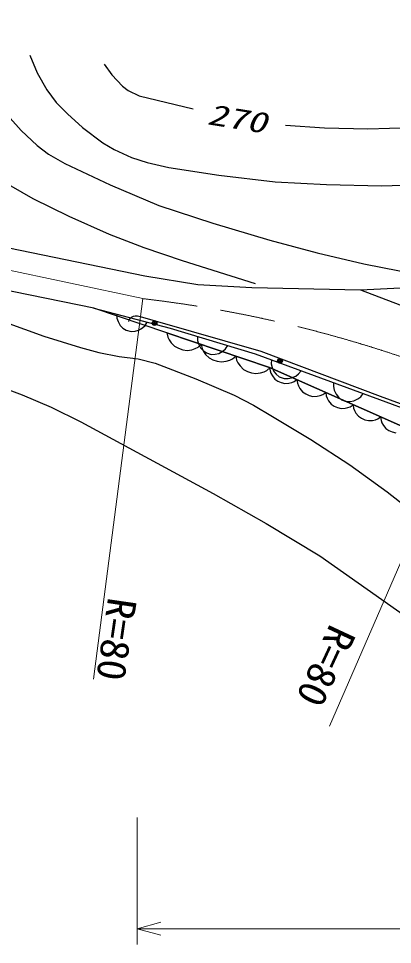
# Model space of a CAD drawing. Units: millimetres, scale not verified. Extents: x 40000 to 680000, y 20000 to 380000.
# Drawn here: x 280384 to 304090, y 245790 to 304439 of the extents above; entities that cross this region are included whole.
import ezdxf
from ezdxf.enums import TextEntityAlignment as Align

# ---------------------------------------------------------------- set-up
doc = ezdxf.new("R2010")
doc.units = ezdxf.units.MM
doc.header["$LTSCALE"] = 1000
doc.linetypes.add('CHAIN', pattern=[18.5, 12, -1.5, 3.5, -1.5])
for name, color, linetype, lineweight in [('M-BGD', 7, 'Continuous', 25), ('M-BMK', 2, 'CHAIN', 13), ('M-STR-HTXT', 7, 'Continuous', 13)]:
    doc.layers.add(name, color=color, linetype=linetype, lineweight=lineweight)
doc.styles.add('ＭＳ ゴシック', font='')
doc.styles.get('ＭＳ ゴシック').set_extended_font_data('MS Gothic')

msp = doc.modelspace()

# ---------------------------------------------------------------- linework, layer by layer
at = {"layer": 'M-BGD'}
for p, q in [((270043, 291904), (288381, 288139)), ((288381, 288139), (291753, 287601)), ((285161, 286103), (276042, 287931)), ((291753, 287601), (295176, 287405)), ((295176, 287405), (302072, 287258)), ((302072, 287258), (310805, 287673)), ((302072, 287258), (324567, 278652)), ((285161, 286103), (289993, 284832)), ((289789, 284526), (285161, 286103)), ((286610, 285722), (286626, 285469)), ((286626, 285469), (286691, 285245)), ((286691, 285245), (286834, 285001)), ((287372, 285256), (287394, 285333)), ((287394, 285333), (287465, 285438)), ((287465, 285438), (287551, 285517)), ((287551, 285517), (287674, 285586)), ((287674, 285586), (287787, 285616)), ((287787, 285616), (287933, 285615)), ((287933, 285615), (288087, 285571)), ((288087, 285571), (289048, 285295)), ((288405, 285001), (288544, 285213)), ((289048, 285295), (295750, 283366)), ((286834, 285001), (286997, 284834)), ((286997, 284834), (287208, 284696)), ((287208, 284696), (287518, 284614)), ((287518, 284614), (287770, 284631)), ((287770, 284631), (287994, 284696)), ((287994, 284696), (288239, 284838)), ((288239, 284838), (288405, 285001)), ((289789, 284526), (296300, 282339)), ((289789, 284526), (289847, 284264)), ((296300, 282339), (289789, 284526)), ((289993, 284832), (295384, 283204)), ((289847, 284264), (289934, 284090)), ((289934, 284090), (290064, 283900)), ((290064, 283900), (290282, 283681)), ((291731, 284307), (291738, 284054)), ((291738, 284054), (291796, 283828)), ((290282, 283681), (290529, 283550)), ((290529, 283550), (290791, 283462)), ((290791, 283462), (291067, 283418)), ((291067, 283418), (291372, 283461)), ((291372, 283461), (291591, 283533)), ((291591, 283533), (291766, 283620)), ((291766, 283620), (291970, 283794)), ((291796, 283828), (291929, 283578)), ((291929, 283578), (292086, 283406)), ((291970, 283794), (292027, 283532)), ((292027, 283532), (292114, 283357)), ((292086, 283406), (292293, 283260)), ((292114, 283357), (292245, 283168)), ((293078, 283232), (293327, 283365)), ((293327, 283365), (293500, 283522)), ((293500, 283522), (293646, 283729)), ((295750, 283366), (303301, 280520)), ((292245, 283168), (292462, 282949)), ((292293, 283260), (292599, 283167)), ((292462, 282949), (292709, 282818)), ((292599, 283167), (292852, 283175)), ((292709, 282818), (292971, 282730)), ((292852, 283175), (293078, 283232)), ((292971, 282730), (293247, 282685)), ((293247, 282685), (293553, 282728)), ((293553, 282728), (293771, 282801)), ((293771, 282801), (293946, 282887)), ((293946, 282887), (294150, 283061)), ((294150, 283061), (294207, 282800)), ((294207, 282800), (294294, 282625)), ((295384, 283204), (303268, 280305)), ((296417, 282824), (296409, 282571)), ((294294, 282625), (294425, 282435)), ((294425, 282435), (294643, 282217)), ((294643, 282217), (294889, 282085)), ((295951, 282068), (296126, 282155)), ((296126, 282155), (296330, 282329)), ((296300, 282339), (305099, 278423)), ((296300, 282339), (296327, 282119)), ((305099, 278423), (296300, 282339)), ((296327, 282119), (296385, 281969)), ((296409, 282571), (296453, 282342)), ((296453, 282342), (296571, 282086)), ((298136, 281936), (298294, 282134)), ((294889, 282085), (295151, 281997)), ((295151, 281997), (295427, 281953)), ((295427, 281953), (295733, 281996)), ((295733, 281996), (295951, 282068)), ((296385, 281969), (296477, 281803)), ((296477, 281803), (296639, 281606)), ((296571, 282086), (296718, 281904)), ((296639, 281606), (296832, 281479)), ((296718, 281904), (296915, 281746)), ((296915, 281746), (297216, 281635)), ((297216, 281635), (297468, 281628)), ((297468, 281628), (297698, 281671)), ((297698, 281671), (297954, 281790)), ((297854, 281439), (298036, 281567)), ((297954, 281790), (298136, 281936)), ((298036, 281567), (298064, 281335)), ((296832, 281479), (297040, 281386)), ((297040, 281386), (297264, 281328)), ((297264, 281328), (297519, 281339)), ((297519, 281339), (297704, 281382)), ((297704, 281382), (297854, 281439)), ((298064, 281335), (298125, 281177)), ((298125, 281177), (298222, 281002)), ((298222, 281002), (298393, 280795)), ((300359, 281375), (300351, 281122)), ((300351, 281122), (300394, 280893)), ((298393, 280795), (298596, 280661)), ((298596, 280661), (298815, 280563)), ((298815, 280563), (299050, 280502)), ((299050, 280502), (299319, 280514)), ((299319, 280514), (299514, 280559)), ((299514, 280559), (299672, 280619)), ((299672, 280619), (299863, 280753)), ((299863, 280753), (299890, 280533)), ((299890, 280533), (299948, 280383)), ((299948, 280383), (300040, 280217)), ((300394, 280893), (300513, 280636)), ((300513, 280636), (300659, 280454)), ((300659, 280454), (300857, 280296)), ((301896, 280340), (302078, 280487)), ((302078, 280487), (302236, 280684)), ((303301, 280520), (317334, 275324)), ((300040, 280217), (300202, 280020)), ((300202, 280020), (300395, 279893)), ((300395, 279893), (300603, 279800)), ((300603, 279800), (300827, 279742)), ((300857, 280296), (301157, 280186)), ((301082, 279753), (301267, 279796)), ((301157, 280186), (301410, 280178)), ((301267, 279796), (301417, 279854)), ((301410, 280178), (301639, 280222)), ((301417, 279854), (301599, 279981)), ((301599, 279981), (301626, 279761)), ((301626, 279761), (301683, 279610)), ((301639, 280222), (301896, 280340)), ((303268, 280305), (317357, 275168)), ((300827, 279742), (301082, 279753)), ((301683, 279610), (301776, 279444)), ((301776, 279444), (301938, 279248)), ((301938, 279248), (302131, 279120)), ((303153, 279081), (303335, 279208)), ((303335, 279208), (303361, 278988)), ((302131, 279120), (302339, 279027)), ((302339, 279027), (302563, 278969)), ((302563, 278969), (302817, 278981)), ((302817, 278981), (303003, 279023)), ((303003, 279023), (303153, 279081)), ((303361, 278988), (303419, 278838)), ((303419, 278838), (303512, 278672)), ((303512, 278672), (303674, 278475)), ((303674, 278475), (303867, 278347)), ((303867, 278347), (304075, 278255)), ((304075, 278255), (304299, 278197))]:
    msp.add_line(p, q, dxfattribs=at)
for points in [[(270911, 304439), (271655, 302800), (272464, 301284), (273116, 300276), (273911, 299244), (275120, 297908), (276386, 296659), (277573, 295587), (278907, 294523), (279899, 293839), (281284, 293040), (283570, 291917), (286129, 290782), (288326, 289942), (290768, 289121), (295393, 287662)], [(275980, 303324), (277786, 300821), (279862, 298128), (280552, 297352), (281567, 296386), (282287, 295849), (283321, 295246), (286201, 293903), (289280, 292592), (292702, 291472), (296323, 290398), (299324, 289590), (302264, 288902), (307761, 287814)], [(281100, 302108), (281572, 300997), (282171, 299914), (282781, 299127), (283479, 298403), (284447, 297536), (285721, 296565), (286446, 296133), (287542, 295640), (288541, 295312), (289906, 295001), (293091, 294514), (296647, 294085), (299896, 293921), (303399, 293850), (305400, 293904)], [(285811, 301550), (286295, 300882), (286965, 300150), (287339, 299871), (288036, 299535), (291465, 298728)], [(297302, 297681), (299772, 297518), (302532, 297447), (305275, 297546)], [(245855, 293241), (246892, 292632), (247854, 292193), (250779, 291300), (253806, 290265), (263101, 287312), (267256, 285629), (271646, 283962), (280617, 280611), (282454, 279822), (284331, 278895), (292731, 274359), (296074, 272463), (299490, 270403), (307335, 264872), (309698, 262664)], [(270295, 288933), (270530, 288608), (270887, 288348), (279541, 285198), (281990, 284325), (284311, 283608), (285467, 283281), (286769, 283033), (287960, 282877), (289045, 282609), (291616, 281626), (294045, 280591), (295288, 279958), (296482, 279229), (298912, 277775), (301383, 276163), (303759, 274451), (305992, 272717), (307675, 271375), (309461, 270093), (310455, 269437), (311649, 268799), (313004, 268507)]]:
    msp.add_lwpolyline(points, dxfattribs=at)
for centre, radius in [((289006, 285150), 150), ((289006, 285150), 90), ((289006, 285150), 30), ((296959, 282750), 150), ((296959, 282750), 90), ((296959, 282750), 30)]:
    msp.add_circle(centre, radius, dxfattribs=at)
at = {"layer": 'M-BMK'}
msp.add_line((288255, 286697), (268406, 290920), dxfattribs=at)
msp.add_arc((278998, 207235), 80000, 67.60638, 83.3553, dxfattribs=at)
at = {"layer": 'M-STR-HTXT'}
for p, q in [((285144, 262605), (288255, 286697)), ((309476, 281202), (300099, 259608)), ((287896, 253826), (287896, 245790)), ((287896, 246790), (289396, 247210)), ((289396, 246370), (287896, 246790)), ((287896, 246790), (353455, 246790))]:
    msp.add_line(p, q, dxfattribs=at)

# ---------------------------------------------------------------- texts
at = {"layer": 'M-BGD', "style": 'ＭＳ ゴシック', "oblique": 15, "width": 1.4}
msp.add_text('270', height=1320, rotation=350.9, dxfattribs=at).set_placement((292226, 297359), align=Align.BOTTOM_LEFT)
at = {"layer": 'M-STR-HTXT', "style": 'ＭＳ ゴシック', "width": 1.05}
for rotation, p in [(261.7, (285527, 267922)), (245, (299654, 266409))]:
    msp.add_text('R=80', height=1833, rotation=rotation, dxfattribs=at).set_placement(p, align=Align.BOTTOM_LEFT)

doc.saveas('drawing.dxf')
